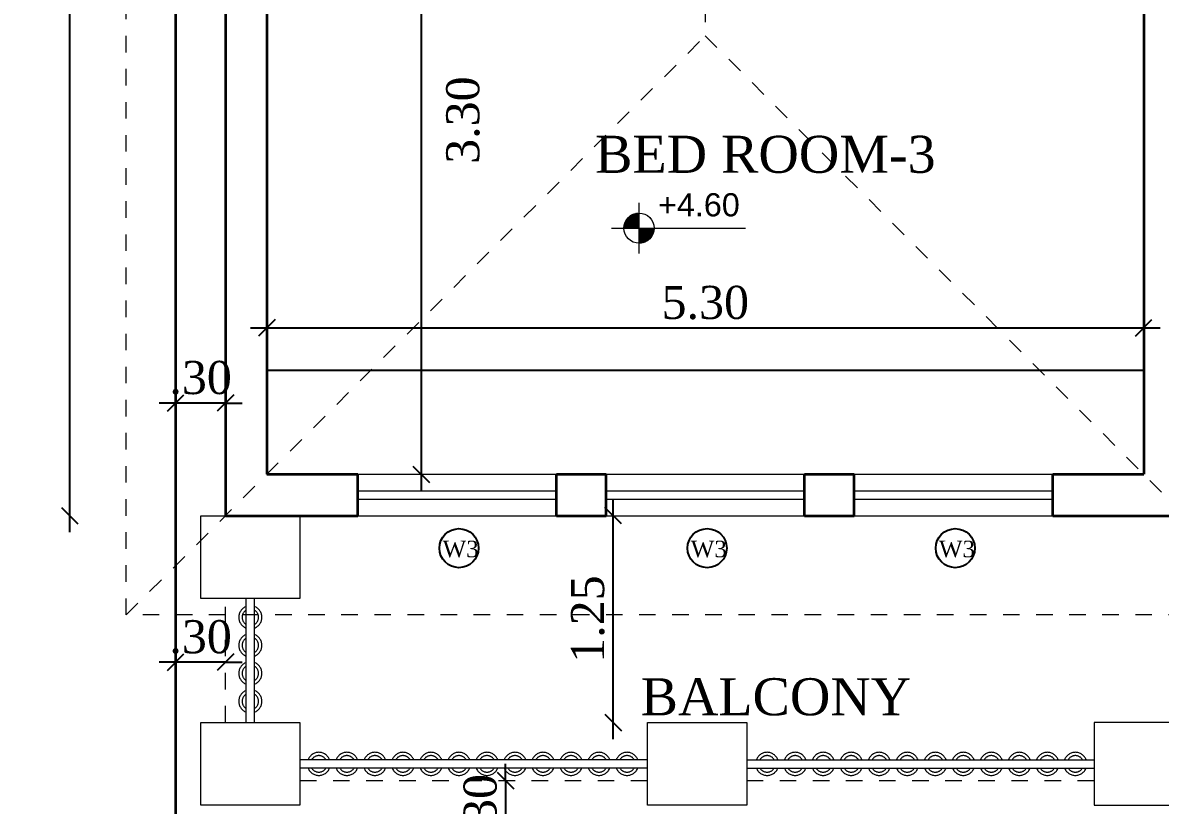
# Model space of a CAD drawing. Header units: metres. Extents: x 503482 to 1007323, y 2781056 to 5562345.
# Drawn here: x 503485.19 to 503492.07, y 2781127.08 to 2781131.81 of the extents above; entities that cross this region are included whole.
import ezdxf

# ---------------------------------------------------------------- set-up
doc = ezdxf.new("R2010")
doc.units = ezdxf.units.M
doc.header["$LTSCALE"] = 10
doc.header["$MEASUREMENT"] = 0
doc.header["$PDMODE"] = 3
doc.linetypes.add('HIDDEN', pattern=[0.375, 0.25, -0.125])
doc.layers.get('0').update_dxf_attribs({"linetype": 'CONTINUOUS'})
doc.layers.get('DEFPOINTS').update_dxf_attribs({"linetype": 'CONTINUOUS'})
for name, color, linetype, lineweight in [('01 wall', 4, 'CONTINUOUS', 35), ('01_WALLS', 7, 'CONTINUOUS', 25), ('H LINE', 1, 'HIDDEN', 5), ('TEXT', 254, 'CONTINUOUS', 13), ('WINDOW', 5, 'CONTINUOUS', 9)]:
    doc.layers.add(name, color=color, linetype=linetype, lineweight=lineweight)
doc.layers.add('12_TEXT', color=1, linetype='CONTINUOUS')
doc.styles.add('AREAL', font='times.ttf')
doc.styles.add('SANSSERIFBOLD', font='sanss___.ttf', dxfattribs={"height": 18})
doc.dimstyles.new('bdc-1-100-A', dxfattribs={"dimtxt": 0.2, "dimasz": 0.1, "dimexe": 0, "dimexo": 0, "dimgap": 0.05, "dimtad": 1, "dimzin": 7, "dimdsep": 46, "dimtxsty": 'AREAL', "dimblk": 'OBLIQUE', "dimcen": 0.001, "dimdle": 0.1, "dimse1": 1, "dimse2": 1, "dimclrd": 15, "dimclre": 8, "dimclrt": 3, "dimadec": 0, "dimazin": 0, "dimtfac": 1, "dimtix": 1, "dimtmove": 2, "dimatfit": 3, "dimldrblk": 'OBLIQUE', "dimfxl": 0.1, "dimtolj": 1, "dimtzin": 0, "dimlwe": 5, "dimarcsym": 0})

# ---------------------------------------------------------------- blocks, each defined once
blk = doc.blocks.new('_Oblique')
at = {"color": 0, "linetype": 'ByBlock', "lineweight": -2}
blk.add_line((-0.5, -0.5), (0.5, 0.5), dxfattribs=at)
blk = doc.blocks.new('*D910')
at = {"layer": '01_WALLS', "color": 15, "linetype": 'Continuous', "lineweight": -2, "ltscale": 0.04, "transparency": 16777216}
blk.add_line((503487.5991, 2781132.4765), (503487.5991, 2781128.9765), dxfattribs=at)
at = {"layer": 'DEFPOINTS', "color": 0, "ltscale": 0.04, "transparency": 16777216}
for p in [(503487.9667, 2781132.3765), (503487.5991, 2781129.0765), (503487.8167, 2781129.0765)]:
    blk.add_point(p, dxfattribs=at)
at = {"layer": '01_WALLS', "color": 15, "lineweight": -2, "ltscale": 0.04, "transparency": 16777216, "xscale": 0.1, "yscale": 0.1, "zscale": 0.1}
for p, rotation in [((503487.5991, 2781132.3765), 90), ((503487.5991, 2781129.0765), 270)]:
    blk.add_blockref('_Oblique', p, dxfattribs=dict(at, rotation=rotation))
at = {"layer": '01_WALLS', "color": 3, "lineweight": 5, "ltscale": 0.04, "transparency": 16777216, "insert": (503487.8526, 2781131.2169), "char_height": 0.2, "attachment_point": 5, "rotation": 90, "style": 'AREAL'}
blk.add_mtext('\\A1;3.30', dxfattribs=at)
blk = doc.blocks.new('*D911')
at = {"layer": '01_WALLS', "color": 15, "linetype": 'Continuous', "lineweight": -2, "ltscale": 0.04, "transparency": 16777216}
blk.add_line((503486.5667, 2781129.9613), (503492.0667, 2781129.9613), dxfattribs=at)
at = {"layer": 'DEFPOINTS', "color": 0, "ltscale": 0.04, "transparency": 16777216}
for p in [(503491.9667, 2781132.8765), (503486.6667, 2781132.2765), (503491.9667, 2781129.9613)]:
    blk.add_point(p, dxfattribs=at)
at = {"layer": '01_WALLS', "color": 15, "lineweight": -2, "ltscale": 0.04, "transparency": 16777216, "xscale": 0.1, "yscale": 0.1, "zscale": 0.1, "rotation": 180}
blk.add_blockref('_Oblique', (503486.6667, 2781129.9613), dxfattribs=at)
at = {"layer": '01_WALLS', "color": 15, "lineweight": -2, "ltscale": 0.04, "transparency": 16777216, "xscale": 0.1, "yscale": 0.1, "zscale": 0.1}
blk.add_blockref('_Oblique', (503491.9667, 2781129.9613), dxfattribs=at)
at = {"layer": '01_WALLS', "color": 3, "lineweight": 5, "ltscale": 0.04, "transparency": 16777216, "insert": (503489.3167, 2781130.1133), "char_height": 0.2, "attachment_point": 5, "style": 'AREAL'}
blk.add_mtext('\\A1;5.30', dxfattribs=at)
blk = doc.blocks.new('*D914')
at = {"layer": '01_WALLS', "color": 15, "linetype": 'Continuous', "lineweight": -2, "ltscale": 0.04, "transparency": 16777216}
blk.add_line((503485.4743, 2781143.5265), (503485.4743, 2781128.7265), dxfattribs=at)
at = {"layer": 'DEFPOINTS', "color": 0, "ltscale": 0.04, "transparency": 16777216}
for p in [(503486.4167, 2781143.4265), (503485.4743, 2781128.8265), (503486.4167, 2781128.8265)]:
    blk.add_point(p, dxfattribs=at)
at = {"layer": '01_WALLS', "color": 15, "lineweight": -2, "ltscale": 0.04, "transparency": 16777216, "xscale": 0.1, "yscale": 0.1, "zscale": 0.1}
for p, rotation in [((503485.4743, 2781143.4265), 90), ((503485.4743, 2781128.8265), 270)]:
    blk.add_blockref('_Oblique', p, dxfattribs=dict(at, rotation=rotation))
at = {"layer": '01_WALLS', "color": 3, "lineweight": 5, "ltscale": 0.04, "transparency": 16777216, "insert": (503485.3223, 2781136.1265), "char_height": 0.2, "attachment_point": 5, "rotation": 90, "style": 'AREAL'}
blk.add_mtext('\\A1;14.60', dxfattribs=at)
blk = doc.blocks.new('*D917')
at = {"layer": '01_WALLS', "color": 15, "linetype": 'Continuous', "lineweight": -2, "ltscale": 0.04, "transparency": 16777216}
blk.add_line((503500.8167, 2781124.0774), (503486.3167, 2781124.0774), dxfattribs=at)
at = {"layer": 'DEFPOINTS', "color": 0, "ltscale": 0.04, "transparency": 16777216}
for p in [(503486.4167, 2781128.8265), (503500.7167, 2781125.4772), (503486.4167, 2781124.0774)]:
    blk.add_point(p, dxfattribs=at)
at = {"layer": '01_WALLS', "color": 15, "lineweight": -2, "ltscale": 0.04, "transparency": 16777216, "xscale": 0.1, "yscale": 0.1, "zscale": 0.1, "rotation": 180}
blk.add_blockref('_Oblique', (503486.4167, 2781124.0774), dxfattribs=at)
at = {"layer": '01_WALLS', "color": 15, "lineweight": -2, "ltscale": 0.04, "transparency": 16777216, "xscale": 0.1, "yscale": 0.1, "zscale": 0.1}
blk.add_blockref('_Oblique', (503500.7167, 2781124.0774), dxfattribs=at)
at = {"layer": '01_WALLS', "color": 3, "lineweight": 5, "ltscale": 0.04, "transparency": 16777216, "insert": (503493.3972, 2781124.2295), "char_height": 0.2, "attachment_point": 5, "style": 'AREAL'}
blk.add_mtext('\\A1;14.30', dxfattribs=at)
blk = doc.blocks.new('ERTES')
at = {"layer": '01_WALLS', "color": 6, "linetype": 'HIDDEN', "lineweight": 0, "ltscale": 0.04}
for p, q in [((503353.4084, 2781304.8426), (503353.4084, 2781297.2609)), ((503349.9084, 2781293.7609), (503353.4084, 2781297.2609)), ((503353.4084, 2781297.2609), (503356.9084, 2781293.7609))]:
    blk.add_line(p, q, dxfattribs=at)
blk.add_lwpolyline([(503349.9084, 2781308.3426), (503356.9084, 2781308.3426), (503356.9084, 2781293.7609), (503349.9084, 2781293.7609)], close=True, dxfattribs=at)
blk = doc.blocks.new('TRTRT')
at = {"layer": '01_WALLS'}
blk.add_blockref('ERTES', (0, 0), dxfattribs=at)
blk = doc.blocks.new('*D947')
at = {"layer": '01_WALLS', "color": 15, "linetype": 'Continuous', "lineweight": -2, "ltscale": 0.04, "transparency": 16777216}
for p, q in [((503486.1154, 2781129.5073), (503486.0154, 2781129.5073)), ((503486.4167, 2781129.5073), (503486.1154, 2781129.5073)), ((503486.4167, 2781129.5073), (503486.5167, 2781129.5073))]:
    blk.add_line(p, q, dxfattribs=at)
at = {"layer": 'DEFPOINTS', "color": 0, "ltscale": 0.04, "transparency": 16777216}
for p in [(503486.1154, 2781129.6036), (503486.4167, 2781129.6036), (503486.1154, 2781129.5073)]:
    blk.add_point(p, dxfattribs=at)
at = {"layer": '01_WALLS', "color": 15, "lineweight": -2, "ltscale": 0.04, "transparency": 16777216, "xscale": 0.1, "yscale": 0.1, "zscale": 0.1}
blk.add_blockref('_Oblique', (503486.1154, 2781129.5073), dxfattribs=at)
at = {"layer": '01_WALLS', "color": 15, "lineweight": -2, "ltscale": 0.04, "transparency": 16777216, "xscale": 0.1, "yscale": 0.1, "zscale": 0.1, "rotation": 180}
blk.add_blockref('_Oblique', (503486.4167, 2781129.5073), dxfattribs=at)
at = {"layer": '01_WALLS', "color": 3, "ltscale": 0.04, "transparency": 16777216, "insert": (503486.2661, 2781129.6594), "char_height": 0.2, "attachment_point": 5, "style": 'AREAL'}
blk.add_mtext('\\A1;.30', dxfattribs=at)
blk = doc.blocks.new('*D950')
at = {"layer": '01_WALLS', "color": 15, "linetype": 'Continuous', "lineweight": -2, "ltscale": 0.04, "transparency": 16777216}
for p, q in [((503486.1154, 2781127.9407), (503486.0154, 2781127.9407)), ((503486.4167, 2781127.9407), (503486.1154, 2781127.9407)), ((503486.4167, 2781127.9407), (503486.5167, 2781127.9407))]:
    blk.add_line(p, q, dxfattribs=at)
at = {"layer": 'DEFPOINTS', "color": 0, "ltscale": 0.04, "transparency": 16777216}
for p in [(503486.1154, 2781127.9626), (503486.1154, 2781127.9407), (503486.4167, 2781127.5764)]:
    blk.add_point(p, dxfattribs=at)
at = {"layer": '01_WALLS', "color": 15, "lineweight": -2, "ltscale": 0.04, "transparency": 16777216, "xscale": 0.1, "yscale": 0.1, "zscale": 0.1}
blk.add_blockref('_Oblique', (503486.1154, 2781127.9407), dxfattribs=at)
at = {"layer": '01_WALLS', "color": 15, "lineweight": -2, "ltscale": 0.04, "transparency": 16777216, "xscale": 0.1, "yscale": 0.1, "zscale": 0.1, "rotation": 180}
blk.add_blockref('_Oblique', (503486.4167, 2781127.9407), dxfattribs=at)
at = {"layer": '01_WALLS', "color": 3, "ltscale": 0.04, "transparency": 16777216, "insert": (503486.2661, 2781128.0928), "char_height": 0.2, "attachment_point": 5, "style": 'AREAL'}
blk.add_mtext('\\A1;.30', dxfattribs=at)
blk = doc.blocks.new('*D951')
at = {"layer": '01_WALLS', "color": 15, "linetype": 'Continuous', "lineweight": -2, "ltscale": 0.04, "transparency": 16777216}
for p, q in [((503488.1094, 2781127.2264), (503488.1094, 2781127.3264)), ((503488.1094, 2781127.2264), (503488.1094, 2781126.9264)), ((503488.1094, 2781126.9264), (503488.1094, 2781126.8264))]:
    blk.add_line(p, q, dxfattribs=at)
at = {"layer": 'DEFPOINTS', "color": 0, "ltscale": 0.04, "transparency": 16777216}
for p in [(503488.2347, 2781127.2264), (503488.1094, 2781126.9264), (503488.2347, 2781126.9264)]:
    blk.add_point(p, dxfattribs=at)
at = {"layer": '01_WALLS', "color": 15, "lineweight": -2, "ltscale": 0.04, "transparency": 16777216, "xscale": 0.1, "yscale": 0.1, "zscale": 0.1}
for p, rotation in [((503488.1094, 2781127.2264), 270), ((503488.1094, 2781126.9264), 90)]:
    blk.add_blockref('_Oblique', p, dxfattribs=dict(at, rotation=rotation))
at = {"layer": '01_WALLS', "color": 3, "ltscale": 0.04, "transparency": 16777216, "insert": (503487.9574, 2781127.0764), "char_height": 0.2, "attachment_point": 5, "rotation": 90, "style": 'AREAL'}
blk.add_mtext('\\A1;.30', dxfattribs=at)
blk = doc.blocks.new('*D955')
at = {"layer": '01_WALLS', "color": 15, "linetype": 'Continuous', "lineweight": -2, "ltscale": 0.04, "transparency": 16777216}
blk.add_line((503488.7592, 2781127.4764), (503488.7592, 2781128.9265), dxfattribs=at)
at = {"layer": 'DEFPOINTS', "color": 0, "ltscale": 0.04, "transparency": 16777216}
for p in [(503488.7592, 2781128.8265), (503488.9669, 2781128.8265), (503488.9669, 2781127.5764)]:
    blk.add_point(p, dxfattribs=at)
at = {"layer": '01_WALLS', "color": 15, "lineweight": -2, "ltscale": 0.04, "transparency": 16777216, "xscale": 0.1, "yscale": 0.1, "zscale": 0.1}
for p, rotation in [((503488.7592, 2781128.8265), 90), ((503488.7592, 2781127.5764), 270)]:
    blk.add_blockref('_Oblique', p, dxfattribs=dict(at, rotation=rotation))
at = {"layer": '01_WALLS', "color": 3, "ltscale": 0.04, "transparency": 16777216, "insert": (503488.6072, 2781128.2014), "char_height": 0.2, "attachment_point": 5, "rotation": 90, "style": 'AREAL'}
blk.add_mtext('\\A1;1.25', dxfattribs=at)
blk = doc.blocks.new('UYUYTUTYUTYUTYU')
at = {"layer": '01_WALLS', "color": 3, "ltscale": 0.04}
for centre in [(503293.6616, 2780957.8845), (503295.1616, 2780957.8845), (503296.6616, 2780957.8845)]:
    blk.add_circle(centre, 0.1181, dxfattribs=at)
at = {"layer": 'TEXT', "color": 6, "lineweight": 25, "style": 'AREAL'}
for p in [(503293.5625, 2780957.8295), (503295.0625, 2780957.8295), (503296.5625, 2780957.8295)]:
    blk.add_text('W3', height=0.10007, dxfattribs=at).set_placement(p)

msp = doc.modelspace()

# ---------------------------------------------------------------- hatches: boundary and pattern name
at = {"linetype": 'Continuous', "lineweight": 5}
h = msp.add_hatch(dxfattribs=at)
h.set_pattern_fill('ANSI31', color=5, scale=0.0126, angle=720, style=0)
h.set_pattern_definition([(45, (503555.9572246, 2781652.3169365), (-0.0011136931804, 0.0011136931804), [])])
h.paths.add_polyline_path([(503488.9158, 2781130.6554, 0.412421), (503488.8251, 2781130.5642), (503488.9158, 2781130.5642)])
h.paths.add_polyline_path([(503489.0076, 2781130.5642), (503488.9158, 2781130.5642), (503488.9158, 2781130.4729, 0.416009)])

# ---------------------------------------------------------------- linework, layer by layer
at = {"color": 5, "linetype": 'Continuous', "lineweight": 5}
for p, q in [((503488.9158, 2781130.7175), (503488.9158, 2781130.4108)), ((503488.7502, 2781130.5642), (503489.5593, 2781130.5642))]:
    msp.add_line(p, q, dxfattribs=at)
msp.add_circle((503488.9164, 2781130.5642), 0.0913, dxfattribs=at)
at = {"layer": '01 wall'}
for p, q in [((503491.9667, 2781134.0952), (503491.9667, 2781129.0765)), ((503486.4167, 2781133.4702), (503486.4167, 2781128.8265)), ((503486.6667, 2781132.3765), (503486.6667, 2781129.0765)), ((503486.6667, 2781129.0765), (503487.2167, 2781129.0765)), ((503487.2167, 2781128.8265), (503487.2167, 2781129.0765)), ((503488.4167, 2781128.8265), (503488.4167, 2781129.0765)), ((503488.4167, 2781129.0765), (503488.7167, 2781129.0765)), ((503488.7167, 2781128.8265), (503488.7167, 2781129.0765)), ((503489.9167, 2781128.8265), (503489.9167, 2781129.0765)), ((503489.9167, 2781129.0765), (503490.2167, 2781129.0765)), ((503490.2167, 2781128.8265), (503490.2167, 2781129.0765)), ((503491.4167, 2781129.0765), (503491.9667, 2781129.0765)), ((503491.4167, 2781128.8265), (503491.4167, 2781129.0765)), ((503486.4167, 2781128.8265), (503487.2167, 2781128.8265)), ((503488.4167, 2781128.8265), (503488.7167, 2781128.8265)), ((503489.9167, 2781128.8265), (503490.2167, 2781128.8265)), ((503491.4167, 2781128.8265), (503492.2167, 2781128.8265))]:
    msp.add_line(p, q, dxfattribs=at)
at = {"layer": '01 wall', "color": 8}
msp.add_lwpolyline([(503486.1154, 2781128.8265), (503486.1154, 2781143.7265), (503492.5154, 2781143.7265), (503492.5154, 2781141.2081), (503495.4142, 2781141.2081), (503495.4142, 2781146.9265), (503501.0167, 2781146.9265), (503501.0167, 2781124.5265), (503494.2165, 2781124.5265), (503494.2165, 2781126.9197), (503486.1154, 2781126.9264)], close=True, dxfattribs=at)
at = {"layer": '01 wall', "lineweight": 13}
for points in [[(503486.8667, 2781128.8265), (503486.8667, 2781128.3265), (503486.2667, 2781128.3265), (503486.2667, 2781128.8265)], [(503486.8667, 2781127.5764), (503486.8667, 2781127.0764), (503486.2667, 2781127.0764), (503486.2667, 2781127.5764)], [(503489.5669, 2781127.5764), (503489.5669, 2781127.0764), (503488.9669, 2781127.0764), (503488.9669, 2781127.5764)], [(503491.6665, 2781127.5764), (503491.6665, 2781127.0764), (503492.2665, 2781127.0764), (503492.2665, 2781127.5764)]]:
    msp.add_lwpolyline(points, close=True, dxfattribs=at)
at = {"layer": '01_WALLS', "color": 2, "ltscale": 0.04}
msp.add_line((503486.6667, 2781129.7064), (503491.9667, 2781129.7064), dxfattribs=at)
at = {"layer": '01_WALLS', "color": 2, "linetype": 'HIDDEN', "lineweight": 0, "ltscale": 0.04}
for p, q in [((503486.4167, 2781127.5764), (503486.4167, 2781128.3265)), ((503486.8667, 2781127.2264), (503488.9669, 2781127.2264)), ((503489.5669, 2781127.2264), (503491.6665, 2781127.2264))]:
    msp.add_line(p, q, dxfattribs=at)
at = {"layer": 'H LINE', "ltscale": 2}
for p, q in [((503486.5417, 2781127.5764), (503486.5417, 2781128.3265)), ((503486.5917, 2781127.5764), (503486.5917, 2781128.3265)), ((503488.9669, 2781127.3514), (503486.8667, 2781127.3514)), ((503489.5669, 2781127.3514), (503491.6665, 2781127.3514)), ((503488.9669, 2781127.3014), (503486.8667, 2781127.3014)), ((503489.5669, 2781127.3014), (503491.6665, 2781127.3014))]:
    msp.add_line(p, q, dxfattribs=at)
for centre, radius, start, end in [((503486.5667, 2781128.2124), 0.0698, 111.00287, 248.99713), ((503486.5667, 2781128.2124), 0.0498, 120.16529, 239.83471), ((503486.5667, 2781128.2124), 0.0698, 291.00286, 68.99714), ((503486.5667, 2781128.2124), 0.0498, 300.16529, 59.83471), ((503486.5667, 2781128.043), 0.0698, 111.00287, 248.99713), ((503486.5667, 2781128.043), 0.0698, 291.00286, 68.99714), ((503486.5667, 2781128.043), 0.0498, 120.16529, 239.83471), ((503486.5667, 2781128.043), 0.0498, 300.16529, 59.83471), ((503486.5667, 2781127.8736), 0.0698, 111.00287, 248.99713), ((503486.5667, 2781127.8736), 0.0498, 120.16529, 239.83471), ((503486.5667, 2781127.8736), 0.0698, 291.00286, 68.99714), ((503486.5667, 2781127.8736), 0.0498, 300.16529, 59.83471), ((503486.5667, 2781127.7043), 0.0698, 111.00287, 248.99713), ((503486.5667, 2781127.7043), 0.0498, 120.16529, 239.83471), ((503486.5667, 2781127.7043), 0.0698, 291.00286, 68.99714), ((503486.5667, 2781127.7043), 0.0498, 300.16529, 59.83471), ((503486.9807, 2781127.3264), 0.0698, 21.00286, 158.99714), ((503486.9807, 2781127.3264), 0.0498, 30.16529, 149.83471), ((503487.1501, 2781127.3264), 0.0698, 21.00286, 158.99714), ((503487.1501, 2781127.3264), 0.0498, 30.16529, 149.83471), ((503487.3195, 2781127.3264), 0.0698, 21.00286, 158.99714), ((503487.3195, 2781127.3264), 0.0498, 30.16529, 149.83471), ((503487.4889, 2781127.3264), 0.0698, 21.00286, 158.99714), ((503487.4889, 2781127.3264), 0.0498, 30.16529, 149.83471), ((503487.6582, 2781127.3264), 0.0698, 21.00286, 158.99714), ((503487.6582, 2781127.3264), 0.0498, 30.16529, 149.83471), ((503487.8276, 2781127.3264), 0.0698, 21.00286, 158.99714), ((503487.8276, 2781127.3264), 0.0498, 30.16529, 149.83471), ((503487.997, 2781127.3264), 0.0698, 21.00286, 158.99714), ((503487.997, 2781127.3264), 0.0498, 30.16529, 149.83471), ((503488.1664, 2781127.3264), 0.0698, 21.00286, 158.99714), ((503488.1664, 2781127.3264), 0.0498, 30.16529, 149.83471), ((503488.3357, 2781127.3264), 0.0698, 21.00286, 158.99714), ((503488.3357, 2781127.3264), 0.0498, 30.16529, 149.83471), ((503488.5051, 2781127.3264), 0.0698, 21.00286, 158.99714), ((503488.5051, 2781127.3264), 0.0498, 30.16529, 149.83471), ((503488.6745, 2781127.3264), 0.0698, 21.00286, 158.99714), ((503488.6745, 2781127.3264), 0.0498, 30.16529, 149.83471), ((503488.8438, 2781127.3264), 0.0698, 21.00286, 158.99714), ((503488.8438, 2781127.3264), 0.0498, 30.16529, 149.83471), ((503489.6904, 2781127.3264), 0.0698, 21.00286, 158.99714), ((503489.6904, 2781127.3264), 0.0498, 30.16529, 149.83471), ((503489.8598, 2781127.3264), 0.0698, 21.00286, 158.99714), ((503489.8598, 2781127.3264), 0.0498, 30.16529, 149.83471), ((503490.0292, 2781127.3264), 0.0698, 21.00286, 158.99714), ((503490.0292, 2781127.3264), 0.0498, 30.16529, 149.83471), ((503490.1986, 2781127.3264), 0.0698, 21.00286, 158.99714), ((503490.1986, 2781127.3264), 0.0498, 30.16529, 149.83471), ((503490.3679, 2781127.3264), 0.0698, 21.00286, 158.99714), ((503490.3679, 2781127.3264), 0.0498, 30.16529, 149.83471), ((503490.5373, 2781127.3264), 0.0698, 21.00286, 158.99714), ((503490.5373, 2781127.3264), 0.0498, 30.16529, 149.83471), ((503490.7067, 2781127.3264), 0.0698, 21.00286, 158.99714), ((503490.7067, 2781127.3264), 0.0498, 30.16529, 149.83471), ((503490.8761, 2781127.3264), 0.0698, 21.00286, 158.99714), ((503490.8761, 2781127.3264), 0.0498, 30.16529, 149.83471), ((503491.0454, 2781127.3264), 0.0698, 21.00286, 158.99714), ((503491.0454, 2781127.3264), 0.0498, 30.16529, 149.83471), ((503491.2148, 2781127.3264), 0.0698, 21.00286, 158.99714), ((503491.2148, 2781127.3264), 0.0498, 30.16529, 149.83471), ((503491.3842, 2781127.3264), 0.0698, 21.00286, 158.99714), ((503491.3842, 2781127.3264), 0.0498, 30.16529, 149.83471), ((503491.5535, 2781127.3264), 0.0698, 21.00286, 158.99714), ((503491.5535, 2781127.3264), 0.0498, 30.16529, 149.83471), ((503486.9807, 2781127.3264), 0.0698, 201.00287, 338.99713), ((503486.9807, 2781127.3264), 0.0498, 210.16529, 329.83471), ((503487.1501, 2781127.3264), 0.0698, 201.00287, 338.99713), ((503487.1501, 2781127.3264), 0.0498, 210.16529, 329.83471), ((503487.3195, 2781127.3264), 0.0698, 201.00287, 338.99713), ((503487.3195, 2781127.3264), 0.0498, 210.16529, 329.83471), ((503487.4889, 2781127.3264), 0.0698, 201.00287, 338.99713), ((503487.4889, 2781127.3264), 0.0498, 210.16529, 329.83471), ((503487.6582, 2781127.3264), 0.0698, 201.00287, 338.99713), ((503487.6582, 2781127.3264), 0.0498, 210.16529, 329.83471), ((503487.8276, 2781127.3264), 0.0698, 201.00287, 338.99713), ((503487.8276, 2781127.3264), 0.0498, 210.16529, 329.83471), ((503487.997, 2781127.3264), 0.0698, 201.00287, 338.99713), ((503487.997, 2781127.3264), 0.0498, 210.16529, 329.83471), ((503488.1664, 2781127.3264), 0.0698, 201.00287, 338.99713), ((503488.1664, 2781127.3264), 0.0498, 210.16529, 329.83471), ((503488.3357, 2781127.3264), 0.0698, 201.00287, 338.99713), ((503488.3357, 2781127.3264), 0.0498, 210.16529, 329.83471), ((503488.5051, 2781127.3264), 0.0698, 201.00287, 338.99713), ((503488.5051, 2781127.3264), 0.0498, 210.16529, 329.83471), ((503488.6745, 2781127.3264), 0.0698, 201.00287, 338.99713), ((503488.6745, 2781127.3264), 0.0498, 210.16529, 329.83471), ((503488.8438, 2781127.3264), 0.0698, 201.00287, 338.99713), ((503488.8438, 2781127.3264), 0.0498, 210.16529, 329.83471), ((503489.6904, 2781127.3264), 0.0698, 201.00287, 338.99713), ((503489.6904, 2781127.3264), 0.0498, 210.16529, 329.83471), ((503489.8598, 2781127.3264), 0.0698, 201.00287, 338.99713), ((503489.8598, 2781127.3264), 0.0498, 210.16529, 329.83471), ((503490.0292, 2781127.3264), 0.0698, 201.00287, 338.99713), ((503490.0292, 2781127.3264), 0.0498, 210.16529, 329.83471), ((503490.1986, 2781127.3264), 0.0698, 201.00287, 338.99713), ((503490.1986, 2781127.3264), 0.0498, 210.16529, 329.83471), ((503490.3679, 2781127.3264), 0.0698, 201.00287, 338.99713), ((503490.3679, 2781127.3264), 0.0498, 210.16529, 329.83471), ((503490.5373, 2781127.3264), 0.0698, 201.00287, 338.99713), ((503490.5373, 2781127.3264), 0.0498, 210.16529, 329.83471), ((503490.7067, 2781127.3264), 0.0698, 201.00287, 338.99713), ((503490.7067, 2781127.3264), 0.0498, 210.16529, 329.83471), ((503490.8761, 2781127.3264), 0.0698, 201.00287, 338.99713), ((503490.8761, 2781127.3264), 0.0498, 210.16529, 329.83471), ((503491.0454, 2781127.3264), 0.0698, 201.00287, 338.99713), ((503491.0454, 2781127.3264), 0.0498, 210.16529, 329.83471), ((503491.2148, 2781127.3264), 0.0698, 201.00287, 338.99713), ((503491.2148, 2781127.3264), 0.0498, 210.16529, 329.83471), ((503491.3842, 2781127.3264), 0.0698, 201.00287, 338.99713), ((503491.3842, 2781127.3264), 0.0498, 210.16529, 329.83471), ((503491.5535, 2781127.3264), 0.0698, 201.00287, 338.99713), ((503491.5535, 2781127.3264), 0.0498, 210.16529, 329.83471)]:
    msp.add_arc(centre, radius, start, end, dxfattribs=at)
at = {"layer": 'WINDOW'}
for p, q in [((503487.2167, 2781129.0765), (503488.4167, 2781129.0765)), ((503488.7167, 2781129.0765), (503489.9167, 2781129.0765)), ((503490.2167, 2781129.0765), (503491.4167, 2781129.0765)), ((503487.2167, 2781128.9765), (503488.4167, 2781128.9765)), ((503487.2167, 2781128.9265), (503488.4167, 2781128.9265)), ((503488.7167, 2781128.9765), (503489.9167, 2781128.9765)), ((503488.7167, 2781128.9265), (503489.9167, 2781128.9265)), ((503490.2167, 2781128.9765), (503491.4167, 2781128.9765)), ((503490.2167, 2781128.9265), (503491.4167, 2781128.9265)), ((503487.2167, 2781128.8265), (503488.4167, 2781128.8265)), ((503488.7167, 2781128.8265), (503489.9167, 2781128.8265)), ((503490.2167, 2781128.8265), (503491.4167, 2781128.8265))]:
    msp.add_line(p, q, dxfattribs=at)

# ---------------------------------------------------------------- block references
at = {"layer": '01_WALLS'}
msp.add_blockref('TRTRT', (135.9082, -165.5345), dxfattribs=at)
at = {"layer": '01_WALLS', "color": 3}
msp.add_blockref('UYUYTUTYUTYUTYU', (194.1662, 170.7457), dxfattribs=at)

# ---------------------------------------------------------------- texts
at = {"layer": '12_TEXT', "color": 5, "lineweight": 5, "ltscale": 36, "style": 'SANSSERIFBOLD'}
msp.add_text('+4.60', height=0.14, dxfattribs=at).set_placement((503489.0305, 2781130.6354))
at = {"layer": 'TEXT', "color": 1, "lineweight": 25, "style": 'AREAL'}
for s, p in [('BED ROOM-3', (503488.6509, 2781130.8986)), ('BALCONY', (503488.9258, 2781127.6202))]:
    msp.add_text(s, height=0.224, dxfattribs=at).set_placement(p)

# ---------------------------------------------------------------- dimensions: what is measured, and where the dimension line sits
at = {"layer": '01_WALLS', "lineweight": 5, "ltscale": 0.04}
dim = msp.add_linear_dim(base=(503485.4743, 2781128.8265), p1=(503486.4167, 2781143.4265), p2=(503486.4167, 2781128.8265), angle=90, dimstyle='bdc-1-100-A', override={"dimfxl": 0.125, "dimfxlon": 1, "dimarcsym": 1}, dxfattribs=at)
dim.commit()
dim.dimension.update_dxf_attribs({"geometry": '*D914', "text_midpoint": (503485.3223, 2781136.1265)})
dim = msp.add_linear_dim(base=(503491.9667, 2781129.9613), p1=(503486.6667, 2781132.2765), p2=(503491.9667, 2781132.8765), dimstyle='bdc-1-100-A', override={"dimfxl": 0.125, "dimfxlon": 1, "dimarcsym": 1}, dxfattribs=at)
dim.commit()
dim.dimension.update_dxf_attribs({"geometry": '*D911', "text_midpoint": (503489.3167, 2781130.1133)})
dim = msp.add_linear_dim(base=(503487.5991, 2781129.0765), p1=(503487.9667, 2781132.3765), p2=(503487.8167, 2781129.0765), angle=90, dimstyle='bdc-1-100-A', override={"dimfxl": 0.125, "dimfxlon": 1, "dimarcsym": 1}, dxfattribs=at)
dim.commit()
dim.dimension.update_dxf_attribs({"geometry": '*D910', "text_midpoint": (503487.8526, 2781131.2169), "dimtype": 160})
at = {"layer": '01_WALLS', "color": 2, "ltscale": 0.04}
for base, p1, p2, picture, middle in [((503486.1154, 2781129.5073), (503486.4167, 2781129.6036), (503486.1154, 2781129.6036), '*D947', (503486.2661, 2781129.6594)), ((503486.1154, 2781127.9407), (503486.4167, 2781127.5764), (503486.1154, 2781127.9626), '*D950', (503486.2661, 2781128.0928))]:
    dim = msp.add_linear_dim(base=base, p1=p1, p2=p2, dimstyle='bdc-1-100-A', override={"dimfxl": 0.05, "dimfxlon": 1, "dimarcsym": 1}, dxfattribs=at)
    dim.commit()
    dim.dimension.update_dxf_attribs({"geometry": picture, "text_midpoint": middle})
for base, p1, p2, picture, middle in [((503488.7592, 2781128.8265), (503488.9669, 2781127.5764), (503488.9669, 2781128.8265), '*D955', (503488.6072, 2781128.2014)), ((503488.1094, 2781126.9264), (503488.2347, 2781127.2264), (503488.2347, 2781126.9264), '*D951', (503487.9574, 2781127.0764))]:
    dim = msp.add_linear_dim(base=base, p1=p1, p2=p2, angle=90, dimstyle='bdc-1-100-A', override={"dimfxl": 0.05, "dimfxlon": 1, "dimarcsym": 1}, dxfattribs=at)
    dim.commit()
    dim.dimension.update_dxf_attribs({"geometry": picture, "text_midpoint": middle})
at = {"layer": '01_WALLS', "lineweight": 5, "ltscale": 0.04}
dim = msp.add_linear_dim(base=(503486.4167, 2781124.0774), p1=(503500.7167, 2781125.4772), p2=(503486.4167, 2781128.8265), dimstyle='bdc-1-100-A', override={"dimfxl": 0.125, "dimfxlon": 1, "dimarcsym": 1}, dxfattribs=at)
dim.commit()
dim.dimension.update_dxf_attribs({"geometry": '*D917', "text_midpoint": (503493.3972, 2781124.2295), "dimtype": 160})

doc.saveas('drawing.dxf')
